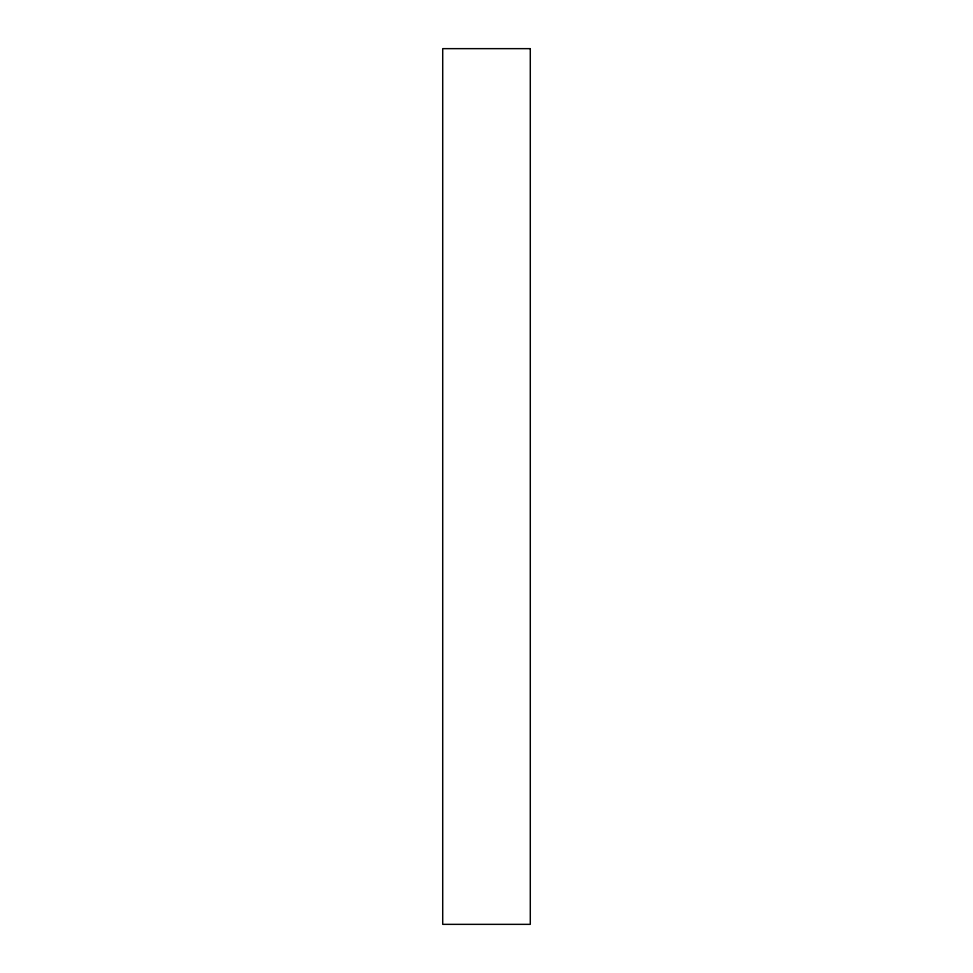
<?xml version="1.0" encoding="UTF-8"?>
<svg xmlns="http://www.w3.org/2000/svg" width="973" height="973" viewBox="0 0 973 973"><rect width="100%" height="100%" fill="white"/><g stroke="black" fill="none" stroke-linecap="round" stroke-linejoin="round"><path stroke-width="1.46" d="M530.285 48.65L442.715 48.65L442.715 924.35L530.285 924.35L530.285 48.65"/></g></svg>
